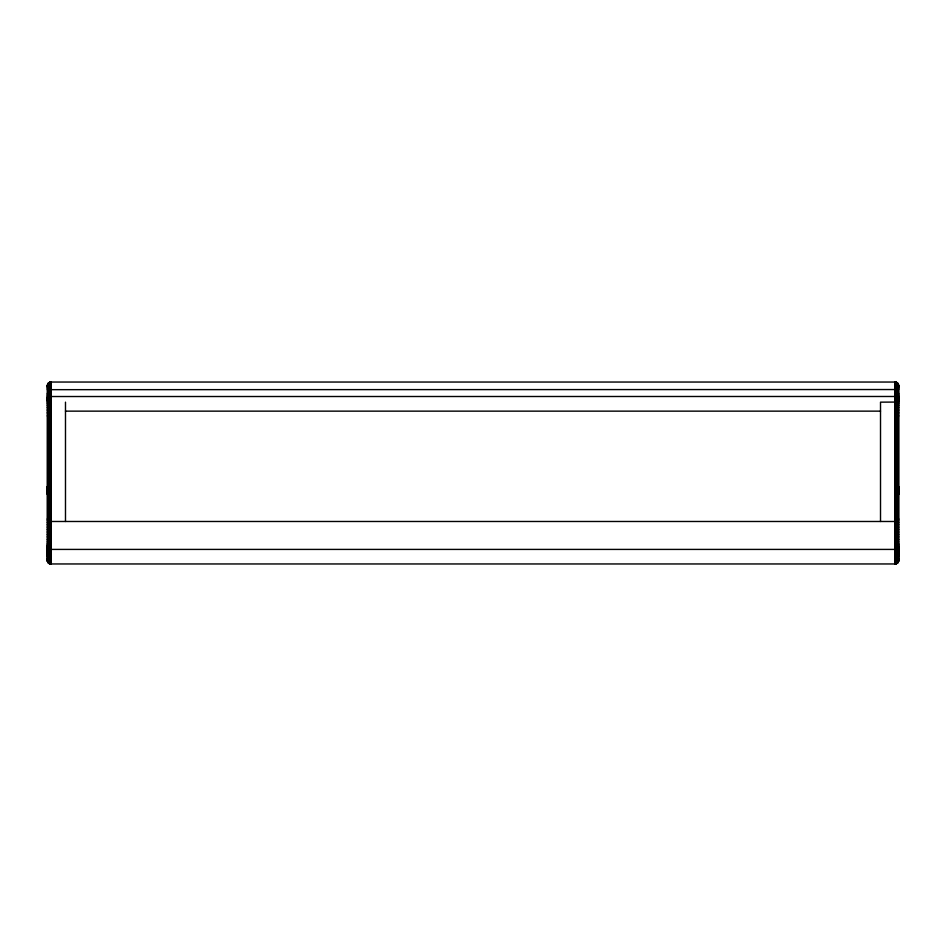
<?xml version="1.0" encoding="UTF-8"?>
<svg xmlns="http://www.w3.org/2000/svg" width="946" height="946" viewBox="0 0 946 946"><rect width="100%" height="100%" fill="white"/><g stroke="black" fill="none" stroke-linecap="round" stroke-linejoin="round"><path stroke-width="1.42" d="M47.3 386.76L48.057 383.473L50.942 382.042L895.058 382.042L897.943 383.473L898.7 386.76M50.706 402.156L47.418 401.199L47.785 398.1M47.312 489.709L47.785 485.747L47.3 492.523M47.785 553.918L47.785 550.537L47.312 552.807M898.7 558.85L898.629 561.037L898.629 384.987M47.3 399.862L47.785 397.722M898.215 559.713C899.48 555.704 898.558 564.029 895.294 562.846M47.3 402.18L47.785 400.489M47.3 398.774L47.785 397.202M47.3 403.646L47.785 402.074M47.3 550.797L47.785 549.035M898.7 556.047L898.215 557.773M898.7 554.864L898.215 556.603M47.3 397.982L47.785 396.528L898.688 396.48M47.3 405.503L47.785 404.048M898.7 553.587L898.215 555.326M898.629 551.743L898.688 552.724L898.215 550.678L898.215 553.918M47.3 397.036L47.785 395.747M47.3 407.691L47.785 406.402M47.3 549.851L47.785 548.562M47.3 547.722L47.785 546.433M898.629 551.01L898.215 550.016L898.215 552.369M47.3 395.96L47.785 394.86M47.3 410.197L47.785 409.086M47.3 545.937L47.785 544.825M47.3 548.775L47.785 547.675M47.3 387.517L48.364 386.216L50.706 385.684M47.3 394.778L47.785 393.867M47.3 412.964L47.785 412.054M47.3 493.008L47.785 492.097M47.3 543.95L47.785 543.039M47.3 547.592L47.785 546.682M47.3 493.516L47.785 492.689M898.688 518.893L898.215 519.543M47.3 494.025L47.785 493.292M898.7 520.075L895.058 521.483L50.942 521.483L47.3 520.075M47.3 393.501L47.785 392.803M47.3 415.956L47.785 415.259M47.3 546.315L47.785 545.617M898.7 522.369L895.294 523.694M47.3 494.557L47.785 493.907M880.513 521.483L880.513 402.156L896.453 402.062L898.629 401.116L898.215 399.342M47.312 400.217L47.678 398.857M47.371 553.091L47.785 551.069L50.706 551.305M898.7 524.734L895.294 525.941M895.294 563.461L897.636 562.432L898.688 560.02M47.335 385.779L48.364 383.319L50.706 382.29M47.312 488.81L47.785 485.889L47.371 486.906M47.335 488.29C47.832 483.974 46.768 489.484 47.785 488.171M47.785 485.925L47.335 487.403M898.7 527.123L895.294 528.211M898.7 529.535L895.294 530.505M47.312 550.607L47.785 549.354M47.3 388.38L50.706 387.434M47.785 489.46L47.371 490.253L47.785 489.011M47.3 539.563L50.706 539.87M47.3 544.955L50.706 544.624M898.688 532.019L895.294 532.823M898.688 534.466L895.294 535.152M898.688 556.189L897.636 557.62L895.294 558.258M47.312 552.736L47.371 551.743M47.335 552.488L47.785 549.981L47.371 551.01M898.511 384.525L898.511 561.498L898.629 560.635M898.665 559.926L897.943 561.971L896.229 563.177M47.335 487.639L47.785 486.469M895.294 562.007L897.458 561.226L898.665 559.263M898.7 536.89L895.294 537.505M898.665 555.101L895.294 556.686M47.335 487.935L47.785 486.835L47.371 487.852M50.706 400.359L47.678 399.827L47.572 398.834M896.004 382.16L896.004 563.84L897.801 562.716L898.629 560.812M47.371 487.095L47.572 486.339M47.371 400.418L47.785 399.342M895.294 539.87L898.688 539.504L898.215 539.09M898.629 559.417L898.215 560.434M898.688 398.041L895.294 398.491M898.688 550.868L895.294 551.305M898.629 558.684L897.458 560.233L895.294 560.943M898.629 560.138L898.215 561.096M47.371 385.566L48.542 383.804L50.706 383.024M47.371 487.427L47.678 486.646M47.371 488.408L47.785 487.119M47.371 488.715L47.785 487.793M47.371 489.437L47.418 488.905M47.418 552.109L47.678 551.364M898.511 561.451L897.281 563.166L895.058 563.958L50.942 563.958L48.057 562.302M47.371 489.827L47.785 489.106M47.371 386.264L48.542 384.809L50.706 384.171M47.3 389.669L898.688 389.539M47.371 491.151L47.785 489.945M47.371 488.55L47.785 487.876M47.371 491.636L47.785 490.986M47.371 492.133L47.785 491.53M47.572 551.648L47.785 550.915M47.678 398.55L47.335 399.543M898.428 561.486L897.801 562.61M47.678 487.308L47.371 488.112L47.678 487.486M898.215 558.802C899.752 555.361 897.423 560.6 895.294 559.689M898.629 553.859L895.294 554.971M898.215 562.101L898.085 383.674M47.785 547.852L47.3 549.295L50.942 549.413L895.058 549.413L898.629 549.283L898.582 548.55M897.943 562.302L895.294 563.828L897.636 562.657M897.943 561.475L897.281 562.125M898.322 551.045L898.428 552.594L895.294 553.174M47.785 541.124L47.371 541.952L50.706 542.247M898.665 544.411L895.294 544.624M896.879 562.385L896.229 562.669M898.665 546.906L895.294 547.013M895.294 400.359L898.582 399.661L898.215 397.722M895.294 542.247L898.582 541.975L898.322 541.207M65.487 411.143L880.513 411.143M50.706 547.013L47.371 546.918M50.706 398.491L47.312 398.041M50.706 537.505L47.3 536.89M50.706 535.152L47.312 534.466M50.706 532.823L47.312 532.019M50.706 553.174L47.371 552.417M895.294 387.434L898.7 388.38M50.706 530.505L47.3 529.535M50.706 528.211L47.3 527.123M50.706 525.941L47.3 524.734M50.706 523.694L47.3 522.369M50.706 554.971L47.3 553.587M895.294 385.684L897.636 386.216L898.7 387.517M50.706 556.686L48.199 556.059L47.3 554.864M50.706 558.258L48.364 557.62L47.3 556.047M898.215 490.986L898.7 492.523M895.294 384.171L897.458 384.809L898.629 386.264M50.706 559.689C48.506 560.564 46.236 555.302 47.785 558.802M50.706 560.943C48.423 561.877 46.295 556.142 47.785 559.713M50.706 562.007L48.199 560.931L47.3 558.85M895.294 383.024L897.636 383.946L898.665 385.779M50.706 562.846L48.057 561.534L47.3 558.743M50.706 563.461L48.364 562.432L47.3 559.949M895.294 382.29L897.636 383.319L898.688 385.601M48.057 562.539C46.401 559.062 48.4 564.36 50.469 563.934L50.469 382.066M49.996 563.603L50.706 563.71L49.996 563.71M49.771 562.669L49.121 562.385M49.771 563.177L47.335 560.257M49.771 563.65L48.542 562.941M48.199 383.284L48.199 562.716L49.771 563.769L49.771 382.231M898.215 489.78L898.665 491.305M898.215 493.907L898.7 494.557M898.215 392.803L898.7 393.501M898.215 415.259L898.7 415.956M898.215 489.011L898.688 490.182M898.215 545.617L898.7 546.315M898.215 493.292L898.7 494.025M47.785 519.543L47.312 518.893M48.719 562.125L48.057 561.475M898.215 492.689L898.7 493.516M898.215 492.097L898.7 493.008M898.215 393.867L898.7 394.778M898.215 412.054L898.7 412.964M898.215 543.039L898.7 543.95M898.215 546.433L898.7 547.592M898.215 491.53L898.629 492.133M898.215 394.86L898.7 395.96M898.215 409.086L898.7 410.197M898.215 487.793L898.7 489.638M898.215 544.825L898.7 545.937M48.199 562.61L47.572 561.486M898.215 489.945L898.629 491.151M898.215 489.46C899.244 491.482 897.884 486.989 898.688 489.449M898.215 395.747L898.7 397.036M898.215 406.402L898.7 407.691M898.215 487.119L898.688 489.259M898.215 548.562L898.7 549.851M47.785 555.326L47.3 553.883M898.215 396.54L898.7 397.982M898.215 404.048L898.7 405.503M898.215 547.852L898.7 548.775M898.215 549.354L898.7 550.797M898.215 488.171L898.629 489.07M47.785 556.603L47.335 555.101M898.322 546.587L898.7 547.722M47.785 557.773L47.312 556.189M898.215 397.202L898.7 398.774M898.215 402.074L898.7 403.646M898.215 486.469L898.7 488.987M898.215 487.438L898.688 488.834M898.215 549.035L898.688 550.607M47.785 560.434L47.371 559.417M898.322 489.165L898.665 490.004M898.688 488.278L898.215 485.889L898.665 488.325M898.215 400.489L898.7 402.18M898.215 485.925L898.688 488.124L898.322 487.308M898.215 398.1L898.7 399.862M47.785 561.096L47.3 559.334M898.322 398.857L898.7 400.454M898.322 487.97L898.629 488.715M898.215 551.222L898.7 552.961M898.322 486.563C899.102 489.378 897.884 483.607 898.688 487.758M898.511 486.54L898.665 487.332M898.322 398.55L898.688 399.992M898.428 398.763L898.688 400.217M47.489 561.073L47.335 560.399M47.418 384.762L47.489 561.451M47.418 561.262L47.572 384.301M898.582 486.682L898.665 487.474M47.371 561.037L47.3 559.796M47.312 560.02L47.335 560.694M898.322 384.088L898.322 561.936M897.943 383.473L897.943 562.539M897.801 383.284L897.801 562.716M897.458 382.953L897.458 563.059M897.281 382.799L897.281 563.213M897.08 382.657L897.08 563.343M896.879 382.527L896.879 563.473M896.666 382.421L896.666 563.591M896.453 382.314L896.453 563.686M896.229 382.231L896.229 563.769M895.767 382.113L895.767 563.887L895.531 382.066M895.294 382.042L895.294 563.958M895.058 382.042L895.058 563.958M65.487 402.156L65.487 521.483M50.942 382.042L50.942 563.958M50.706 382.042L50.706 563.958M50.233 382.113L50.233 563.887M49.996 382.16L49.996 563.84M49.547 382.314L49.547 563.686M49.334 382.421L49.334 563.591M49.121 382.527L49.121 563.473M48.92 382.657L48.92 563.343M48.719 382.799L48.719 563.213M48.542 382.953L48.542 563.059M48.364 383.118L48.364 562.894M47.915 383.674L47.915 562.35M47.785 383.875L47.785 562.137"/></g></svg>
